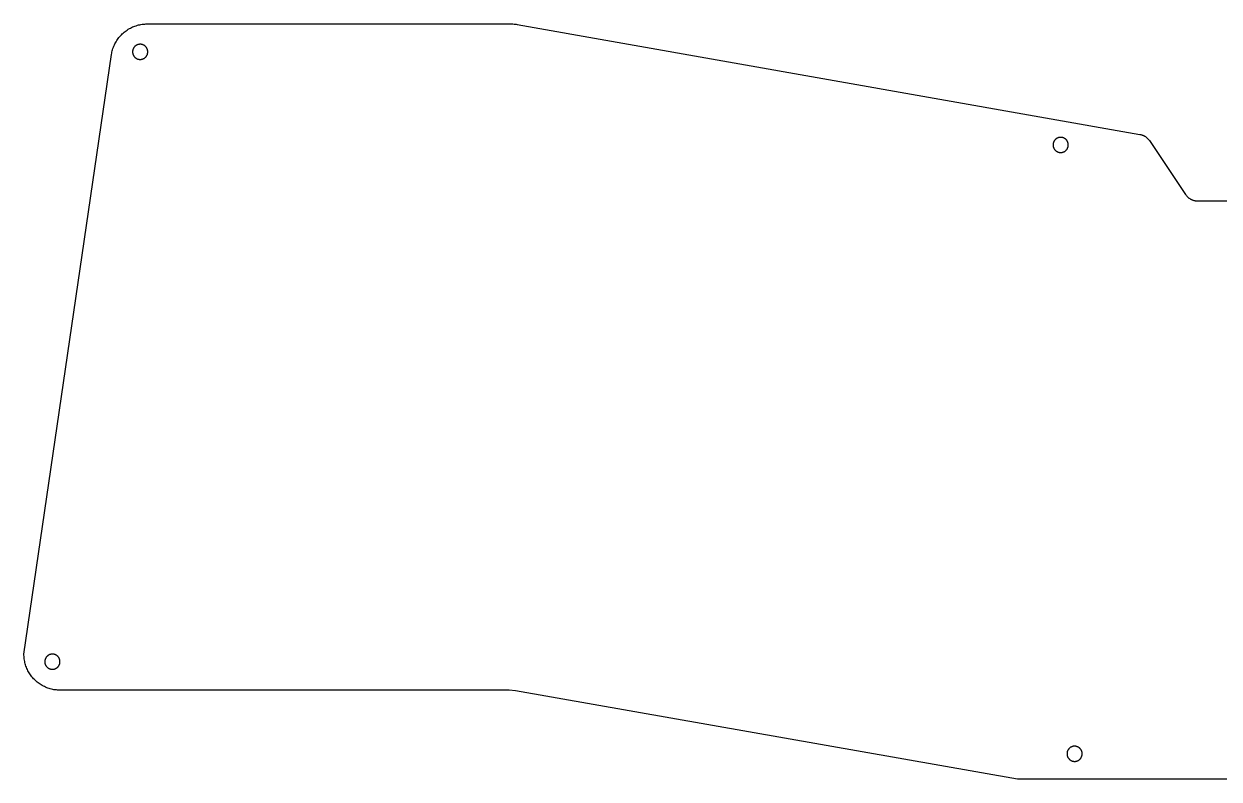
# Model space of a CAD drawing. Header units: millimetres. Extents: x 91 to 420, y -200 to -95.
# Drawn here: x 90.6 to 255.8, y -199.6 to -95.2 of the extents above; entities that cross this region are included whole.
import ezdxf

# ---------------------------------------------------------------- set-up
doc = ezdxf.new("R2010")
doc.units = ezdxf.units.MM
doc.layers.add('outline', color=76, linetype='Continuous', true_color=0x307816)
doc.layers.add('outline$screws$small', color=76, linetype='Continuous', true_color=0x307816)

msp = doc.modelspace()

# ---------------------------------------------------------------- linework, layer by layer
at = {"layer": 'outline'}
for p, q in [((105.14, -95.84), (105.29, -95.76)), ((105.29, -95.76), (105.44, -95.68)), ((105.44, -95.68), (105.6, -95.61)), ((105.6, -95.61), (105.76, -95.54)), ((105.76, -95.54), (105.92, -95.48)), ((105.92, -95.48), (106.08, -95.43)), ((106.08, -95.43), (106.25, -95.38)), ((106.25, -95.38), (106.42, -95.33)), ((106.42, -95.33), (106.58, -95.29)), ((106.58, -95.29), (106.75, -95.26)), ((106.75, -95.26), (106.93, -95.23)), ((106.93, -95.23), (107.1, -95.21)), ((107.1, -95.21), (107.27, -95.2)), ((107.27, -95.2), (107.44, -95.19)), ((107.44, -95.19), (107.61, -95.19)), ((107.61, -95.19), (157.89, -95.18)), ((157.89, -95.18), (158.03, -95.18)), ((158.03, -95.18), (158.18, -95.19)), ((158.18, -95.19), (158.32, -95.2)), ((158.32, -95.2), (158.47, -95.22)), ((158.47, -95.22), (158.61, -95.23)), ((158.61, -95.23), (158.76, -95.26)), ((158.76, -95.26), (244.86, -110.47)), ((103.4, -97.5), (103.5, -97.35)), ((103.5, -97.35), (103.6, -97.21)), ((103.6, -97.21), (103.7, -97.07)), ((103.7, -97.07), (103.81, -96.94)), ((103.81, -96.94), (103.93, -96.81)), ((103.93, -96.81), (104.04, -96.69)), ((104.04, -96.69), (104.17, -96.56)), ((104.17, -96.56), (104.29, -96.45)), ((104.29, -96.45), (104.43, -96.33)), ((104.43, -96.33), (104.56, -96.23)), ((104.56, -96.23), (104.7, -96.12)), ((104.7, -96.12), (104.84, -96.03)), ((104.84, -96.03), (104.99, -95.93)), ((104.99, -95.93), (105.14, -95.84)), ((102.7, -99.25), (102.74, -99.08)), ((102.74, -99.08), (102.78, -98.92)), ((102.78, -98.92), (102.83, -98.75)), ((102.83, -98.75), (102.88, -98.59)), ((102.88, -98.59), (102.94, -98.42)), ((102.94, -98.42), (103, -98.26)), ((103, -98.26), (103.07, -98.1)), ((103.07, -98.1), (103.14, -97.95)), ((103.14, -97.95), (103.22, -97.79)), ((103.22, -97.79), (103.31, -97.64)), ((103.31, -97.64), (103.4, -97.5)), ((90.56, -182.33), (102.67, -99.42)), ((102.67, -99.42), (102.7, -99.25)), ((244.86, -110.47), (244.93, -110.48)), ((244.93, -110.48), (244.99, -110.5)), ((244.99, -110.5), (245.06, -110.51)), ((245.06, -110.51), (245.12, -110.53)), ((245.12, -110.53), (245.18, -110.55)), ((245.18, -110.55), (245.25, -110.58)), ((245.25, -110.58), (245.31, -110.6)), ((245.31, -110.6), (245.37, -110.63)), ((245.37, -110.63), (245.43, -110.66)), ((245.43, -110.66), (245.49, -110.69)), ((245.49, -110.69), (245.55, -110.73)), ((245.55, -110.73), (245.6, -110.76)), ((245.6, -110.76), (245.66, -110.8)), ((245.66, -110.8), (245.71, -110.84)), ((245.71, -110.84), (245.77, -110.88)), ((245.77, -110.88), (245.82, -110.92)), ((245.82, -110.92), (245.87, -110.97)), ((245.87, -110.97), (245.92, -111.02)), ((245.92, -111.02), (245.96, -111.06)), ((245.96, -111.06), (246.01, -111.11)), ((246.01, -111.11), (246.05, -111.16)), ((246.05, -111.16), (246.1, -111.22)), ((246.1, -111.22), (246.14, -111.27)), ((246.14, -111.27), (246.17, -111.33)), ((246.17, -111.33), (251.16, -118.77)), ((251.16, -118.77), (251.2, -118.83)), ((251.2, -118.83), (251.24, -118.88)), ((251.24, -118.88), (251.28, -118.93)), ((251.28, -118.93), (251.33, -118.99)), ((251.33, -118.99), (251.37, -119.04)), ((251.37, -119.04), (251.42, -119.08)), ((251.42, -119.08), (251.47, -119.13)), ((251.47, -119.13), (251.52, -119.18)), ((251.52, -119.18), (251.57, -119.22)), ((251.57, -119.22), (251.63, -119.26)), ((251.63, -119.26), (251.68, -119.3)), ((251.68, -119.3), (251.74, -119.34)), ((251.74, -119.34), (251.79, -119.37)), ((251.79, -119.37), (251.85, -119.41)), ((251.85, -119.41), (251.91, -119.44)), ((251.91, -119.44), (251.97, -119.47)), ((251.97, -119.47), (252.03, -119.5)), ((252.03, -119.5), (252.1, -119.52)), ((252.1, -119.52), (252.16, -119.55)), ((252.16, -119.55), (252.22, -119.57)), ((252.22, -119.57), (252.29, -119.59)), ((252.29, -119.59), (252.36, -119.6)), ((252.36, -119.6), (252.42, -119.62)), ((252.42, -119.62), (252.49, -119.63)), ((252.49, -119.63), (252.55, -119.64)), ((252.55, -119.64), (252.62, -119.65)), ((252.62, -119.65), (252.69, -119.65)), ((252.69, -119.65), (252.76, -119.66)), ((252.76, -119.66), (252.82, -119.66)), ((252.82, -119.66), (258.77, -119.66)), ((90.57, -182.5), (90.56, -182.33)), ((90.58, -182.67), (90.57, -182.5)), ((90.59, -182.84), (90.58, -182.67)), ((90.61, -183.01), (90.59, -182.84)), ((90.64, -183.18), (90.61, -183.01)), ((90.67, -183.34), (90.64, -183.18)), ((90.71, -183.51), (90.67, -183.34)), ((90.75, -183.68), (90.71, -183.51)), ((90.8, -183.84), (90.75, -183.68)), ((90.85, -184), (90.8, -183.84)), ((90.91, -184.16), (90.85, -184)), ((90.98, -184.32), (90.91, -184.16)), ((91.05, -184.47), (90.98, -184.32)), ((91.12, -184.63), (91.05, -184.47)), ((91.2, -184.78), (91.12, -184.63)), ((91.29, -184.93), (91.2, -184.78)), ((91.38, -185.07), (91.29, -184.93)), ((91.48, -185.21), (91.38, -185.07)), ((91.58, -185.35), (91.48, -185.21)), ((91.68, -185.48), (91.58, -185.35)), ((91.79, -185.61), (91.68, -185.48)), ((91.91, -185.74), (91.79, -185.61)), ((92.03, -185.86), (91.91, -185.74)), ((92.15, -185.98), (92.03, -185.86)), ((92.28, -186.1), (92.15, -185.98)), ((92.41, -186.21), (92.28, -186.1)), ((92.54, -186.31), (92.41, -186.21)), ((92.68, -186.41), (92.54, -186.31)), ((92.82, -186.51), (92.68, -186.41)), ((92.97, -186.6), (92.82, -186.51)), ((93.11, -186.69), (92.97, -186.6)), ((93.26, -186.77), (93.11, -186.69)), ((93.42, -186.84), (93.26, -186.77)), ((93.57, -186.91), (93.42, -186.84)), ((93.73, -186.98), (93.57, -186.91)), ((93.89, -187.04), (93.73, -186.98)), ((94.05, -187.09), (93.89, -187.04)), ((94.21, -187.14), (94.05, -187.09)), ((94.38, -187.19), (94.21, -187.14)), ((94.55, -187.22), (94.38, -187.19)), ((94.71, -187.26), (94.55, -187.22)), ((94.88, -187.28), (94.71, -187.26)), ((95.05, -187.3), (94.88, -187.28)), ((95.22, -187.32), (95.05, -187.3)), ((95.39, -187.33), (95.22, -187.32)), ((95.56, -187.33), (95.39, -187.33)), ((157.66, -187.33), (95.56, -187.33)), ((158.52, -187.4), (157.66, -187.33)), ((227.94, -199.62), (158.52, -187.4)), ((282.9, -199.62), (227.94, -199.62))]:
    msp.add_line(p, q, dxfattribs=at)
at = {"layer": 'outline$screws$small'}
for p, q in [((105.6, -98.92), (105.59, -98.96)), ((105.59, -98.96), (105.59, -98.99)), ((105.59, -98.99), (105.59, -99.03)), ((105.59, -99.03), (105.59, -99.07)), ((105.59, -99.07), (105.59, -99.1)), ((105.59, -99.1), (105.59, -99.14)), ((105.59, -99.14), (105.6, -99.17)), ((105.61, -98.85), (105.6, -98.88)), ((105.6, -98.88), (105.6, -98.92)), ((105.62, -98.78), (105.61, -98.81)), ((105.61, -98.81), (105.61, -98.85)), ((105.63, -98.74), (105.62, -98.78)), ((105.64, -98.71), (105.63, -98.74)), ((105.66, -98.67), (105.64, -98.71)), ((105.67, -98.64), (105.66, -98.67)), ((105.69, -98.61), (105.67, -98.64)), ((105.7, -98.57), (105.69, -98.61)), ((105.72, -98.54), (105.7, -98.57)), ((105.74, -98.51), (105.72, -98.54)), ((105.76, -98.48), (105.74, -98.51)), ((105.78, -98.45), (105.76, -98.48)), ((105.8, -98.42), (105.78, -98.45)), ((105.82, -98.39), (105.8, -98.42)), ((105.84, -98.36), (105.82, -98.39)), ((105.87, -98.33), (105.84, -98.36)), ((105.89, -98.31), (105.87, -98.33)), ((105.92, -98.28), (105.89, -98.31)), ((105.95, -98.26), (105.92, -98.28)), ((105.97, -98.23), (105.95, -98.26)), ((106, -98.21), (105.97, -98.23)), ((106.03, -98.19), (106, -98.21)), ((106.06, -98.17), (106.03, -98.19)), ((106.09, -98.15), (106.06, -98.17)), ((106.12, -98.13), (106.09, -98.15)), ((106.16, -98.11), (106.12, -98.13)), ((106.19, -98.1), (106.16, -98.11)), ((106.22, -98.08), (106.19, -98.1)), ((106.26, -98.07), (106.22, -98.08)), ((106.29, -98.06), (106.26, -98.07)), ((106.32, -98.04), (106.29, -98.06)), ((106.36, -98.03), (106.32, -98.04)), ((106.39, -98.03), (106.36, -98.03)), ((106.43, -98.02), (106.39, -98.03)), ((106.47, -98.01), (106.43, -98.02)), ((106.5, -98.01), (106.47, -98.01)), ((106.54, -98), (106.5, -98.01)), ((106.57, -98), (106.54, -98)), ((106.61, -98), (106.57, -98)), ((106.65, -98), (106.61, -98)), ((106.68, -98), (106.65, -98)), ((106.72, -98), (106.68, -98)), ((106.76, -98), (106.72, -98)), ((106.79, -98.01), (106.76, -98)), ((106.83, -98.01), (106.79, -98.01)), ((106.86, -98.02), (106.83, -98.01)), ((106.9, -98.03), (106.86, -98.02)), ((106.93, -98.04), (106.9, -98.03)), ((106.97, -98.05), (106.93, -98.04)), ((107, -98.06), (106.97, -98.05)), ((107.04, -98.08), (107, -98.06)), ((107.07, -98.09), (107.04, -98.08)), ((107.1, -98.11), (107.07, -98.09)), ((107.14, -98.12), (107.1, -98.11)), ((107.17, -98.14), (107.14, -98.12)), ((107.2, -98.16), (107.17, -98.14)), ((107.23, -98.18), (107.2, -98.16)), ((107.26, -98.2), (107.23, -98.18)), ((107.29, -98.22), (107.26, -98.2)), ((107.32, -98.25), (107.29, -98.22)), ((107.34, -98.27), (107.32, -98.25)), ((107.37, -98.29), (107.34, -98.27)), ((107.4, -98.32), (107.37, -98.29)), ((107.42, -98.35), (107.4, -98.32)), ((107.45, -98.38), (107.42, -98.35)), ((107.47, -98.4), (107.45, -98.38)), ((107.49, -98.43), (107.47, -98.4)), ((107.51, -98.46), (107.49, -98.43)), ((107.53, -98.49), (107.51, -98.46)), ((107.55, -98.52), (107.53, -98.49)), ((107.57, -98.56), (107.55, -98.52)), ((107.58, -98.59), (107.57, -98.56)), ((107.6, -98.62), (107.58, -98.59)), ((107.61, -98.66), (107.6, -98.62)), ((107.63, -98.69), (107.61, -98.66)), ((107.64, -98.72), (107.63, -98.69)), ((107.65, -98.76), (107.64, -98.72)), ((107.66, -98.79), (107.65, -98.76)), ((107.67, -98.83), (107.66, -98.79)), ((107.67, -98.87), (107.67, -98.83)), ((107.68, -98.9), (107.67, -98.87)), ((107.68, -98.94), (107.68, -98.9)), ((107.69, -98.97), (107.68, -98.94)), ((107.68, -99.16), (107.69, -99.12)), ((107.69, -99.01), (107.69, -98.97)), ((107.69, -99.05), (107.69, -99.01)), ((107.69, -99.08), (107.69, -99.05)), ((107.69, -99.12), (107.69, -99.08)), ((105.6, -99.17), (105.6, -99.21)), ((105.6, -99.21), (105.61, -99.25)), ((105.61, -99.25), (105.61, -99.28)), ((105.61, -99.28), (105.62, -99.32)), ((105.62, -99.32), (105.63, -99.35)), ((105.63, -99.35), (105.64, -99.39)), ((105.64, -99.39), (105.66, -99.42)), ((105.66, -99.42), (105.67, -99.46)), ((105.67, -99.46), (105.69, -99.49)), ((105.69, -99.49), (105.7, -99.52)), ((105.7, -99.52), (105.72, -99.55)), ((105.72, -99.55), (105.74, -99.59)), ((105.74, -99.59), (105.76, -99.62)), ((105.76, -99.62), (105.78, -99.65)), ((105.78, -99.65), (105.8, -99.68)), ((105.8, -99.68), (105.82, -99.7)), ((105.82, -99.7), (105.84, -99.73)), ((105.84, -99.73), (105.87, -99.76)), ((105.87, -99.76), (105.89, -99.79)), ((105.89, -99.79), (105.92, -99.81)), ((105.92, -99.81), (105.95, -99.84)), ((105.95, -99.84), (105.97, -99.86)), ((105.97, -99.86), (106, -99.88)), ((106, -99.88), (106.03, -99.9)), ((106.03, -99.9), (106.06, -99.92)), ((106.06, -99.92), (106.09, -99.94)), ((106.09, -99.94), (106.12, -99.96)), ((106.12, -99.96), (106.16, -99.98)), ((106.16, -99.98), (106.19, -100)), ((106.19, -100), (106.22, -100.01)), ((106.22, -100.01), (106.26, -100.02)), ((106.26, -100.02), (106.29, -100.04)), ((106.29, -100.04), (106.32, -100.05)), ((106.32, -100.05), (106.36, -100.06)), ((106.36, -100.06), (106.39, -100.07)), ((106.39, -100.07), (106.43, -100.08)), ((106.43, -100.08), (106.47, -100.08)), ((106.47, -100.08), (106.5, -100.09)), ((106.5, -100.09), (106.54, -100.09)), ((106.54, -100.09), (106.57, -100.09)), ((106.57, -100.09), (106.61, -100.1)), ((106.61, -100.1), (106.65, -100.1)), ((106.65, -100.1), (106.68, -100.1)), ((106.68, -100.1), (106.72, -100.09)), ((106.72, -100.09), (106.76, -100.09)), ((106.76, -100.09), (106.79, -100.09)), ((106.79, -100.09), (106.83, -100.08)), ((106.83, -100.08), (106.86, -100.07)), ((106.86, -100.07), (106.9, -100.06)), ((106.9, -100.06), (106.93, -100.05)), ((106.93, -100.05), (106.97, -100.04)), ((106.97, -100.04), (107, -100.03)), ((107, -100.03), (107.04, -100.02)), ((107.04, -100.02), (107.07, -100)), ((107.07, -100), (107.1, -99.99)), ((107.1, -99.99), (107.14, -99.97)), ((107.14, -99.97), (107.17, -99.95)), ((107.17, -99.95), (107.2, -99.93)), ((107.2, -99.93), (107.23, -99.91)), ((107.23, -99.91), (107.26, -99.89)), ((107.26, -99.89), (107.29, -99.87)), ((107.29, -99.87), (107.32, -99.85)), ((107.32, -99.85), (107.34, -99.82)), ((107.34, -99.82), (107.37, -99.8)), ((107.37, -99.8), (107.4, -99.77)), ((107.4, -99.77), (107.42, -99.75)), ((107.42, -99.75), (107.45, -99.72)), ((107.45, -99.72), (107.47, -99.69)), ((107.47, -99.69), (107.49, -99.66)), ((107.49, -99.66), (107.51, -99.63)), ((107.51, -99.63), (107.53, -99.6)), ((107.53, -99.6), (107.55, -99.57)), ((107.55, -99.57), (107.57, -99.54)), ((107.57, -99.54), (107.58, -99.5)), ((107.58, -99.5), (107.6, -99.47)), ((107.6, -99.47), (107.61, -99.44)), ((107.61, -99.44), (107.63, -99.4)), ((107.63, -99.4), (107.64, -99.37)), ((107.64, -99.37), (107.65, -99.33)), ((107.65, -99.33), (107.66, -99.3)), ((107.66, -99.3), (107.67, -99.26)), ((107.67, -99.23), (107.68, -99.19)), ((107.67, -99.26), (107.67, -99.23)), ((107.68, -99.19), (107.68, -99.16)), ((232.85, -111.83), (232.84, -111.86)), ((232.84, -111.86), (232.84, -111.9)), ((232.84, -111.9), (232.84, -111.94)), ((232.84, -111.94), (232.84, -111.97)), ((232.84, -111.97), (232.85, -112.01)), ((232.86, -111.76), (232.85, -111.79)), ((232.85, -111.79), (232.85, -111.83)), ((232.85, -112.01), (232.85, -112.05)), ((232.85, -112.05), (232.86, -112.08)), ((232.87, -111.68), (232.86, -111.72)), ((232.86, -111.72), (232.86, -111.76)), ((232.86, -112.08), (232.86, -112.12)), ((232.86, -112.12), (232.87, -112.15)), ((232.88, -111.65), (232.87, -111.68)), ((232.87, -112.15), (232.88, -112.19)), ((232.89, -111.61), (232.88, -111.65)), ((232.88, -112.19), (232.89, -112.22)), ((232.9, -111.58), (232.89, -111.61)), ((232.89, -112.22), (232.9, -112.26)), ((232.91, -111.54), (232.9, -111.58)), ((232.9, -112.26), (232.91, -112.29)), ((232.93, -111.51), (232.91, -111.54)), ((232.91, -112.29), (232.93, -112.33)), ((232.94, -111.48), (232.93, -111.51)), ((232.93, -112.33), (232.94, -112.36)), ((232.96, -111.44), (232.94, -111.48)), ((232.97, -111.41), (232.96, -111.44)), ((232.99, -111.38), (232.97, -111.41)), ((233.01, -111.35), (232.99, -111.38)), ((233.03, -111.32), (233.01, -111.35)), ((233.05, -111.29), (233.03, -111.32)), ((233.07, -111.26), (233.05, -111.29)), ((233.1, -111.23), (233.07, -111.26)), ((233.12, -111.21), (233.1, -111.23)), ((233.15, -111.18), (233.12, -111.21)), ((233.17, -111.15), (233.15, -111.18)), ((233.2, -111.13), (233.17, -111.15)), ((233.23, -111.11), (233.2, -111.13)), ((233.26, -111.08), (233.23, -111.11)), ((233.29, -111.06), (233.26, -111.08)), ((233.32, -111.04), (233.29, -111.06)), ((233.35, -111.02), (233.32, -111.04)), ((233.38, -111), (233.35, -111.02)), ((233.41, -110.99), (233.38, -111)), ((233.44, -110.97), (233.41, -110.99)), ((233.48, -110.96), (233.44, -110.97)), ((233.51, -110.94), (233.48, -110.96)), ((233.54, -110.93), (233.51, -110.94)), ((233.58, -110.92), (233.54, -110.93)), ((233.61, -110.91), (233.58, -110.92)), ((233.65, -110.9), (233.61, -110.91)), ((233.68, -110.89), (233.65, -110.9)), ((233.72, -110.88), (233.68, -110.89)), ((233.76, -110.88), (233.72, -110.88)), ((233.79, -110.87), (233.76, -110.88)), ((233.83, -110.87), (233.79, -110.87)), ((233.87, -110.87), (233.83, -110.87)), ((233.9, -110.87), (233.87, -110.87)), ((233.94, -110.87), (233.9, -110.87)), ((233.97, -110.87), (233.94, -110.87)), ((234.01, -110.88), (233.97, -110.87)), ((234.05, -110.88), (234.01, -110.88)), ((234.08, -110.89), (234.05, -110.88)), ((234.12, -110.89), (234.08, -110.89)), ((234.15, -110.9), (234.12, -110.89)), ((234.19, -110.91), (234.15, -110.9)), ((234.22, -110.92), (234.19, -110.91)), ((234.26, -110.93), (234.22, -110.92)), ((234.29, -110.95), (234.26, -110.93)), ((234.33, -110.96), (234.29, -110.95)), ((234.36, -110.98), (234.33, -110.96)), ((234.39, -110.99), (234.36, -110.98)), ((234.42, -111.01), (234.39, -110.99)), ((234.45, -111.03), (234.42, -111.01)), ((234.48, -111.05), (234.45, -111.03)), ((234.51, -111.07), (234.48, -111.05)), ((234.54, -111.09), (234.51, -111.07)), ((234.57, -111.12), (234.54, -111.09)), ((234.6, -111.14), (234.57, -111.12)), ((234.63, -111.17), (234.6, -111.14)), ((234.65, -111.19), (234.63, -111.17)), ((234.68, -111.22), (234.65, -111.19)), ((234.7, -111.25), (234.68, -111.22)), ((234.72, -111.28), (234.7, -111.25)), ((234.74, -111.3), (234.72, -111.28)), ((234.77, -111.33), (234.74, -111.3)), ((234.79, -111.37), (234.77, -111.33)), ((234.8, -111.4), (234.79, -111.37)), ((234.82, -111.43), (234.8, -111.4)), ((234.84, -111.46), (234.82, -111.43)), ((234.85, -111.49), (234.84, -111.46)), ((234.84, -112.38), (234.85, -112.34)), ((234.87, -111.53), (234.85, -111.49)), ((234.85, -112.34), (234.87, -112.31)), ((234.88, -111.56), (234.87, -111.53)), ((234.87, -112.31), (234.88, -112.28)), ((234.89, -111.6), (234.88, -111.56)), ((234.88, -112.28), (234.89, -112.24)), ((234.9, -111.63), (234.89, -111.6)), ((234.89, -112.24), (234.9, -112.21)), ((234.91, -111.67), (234.9, -111.63)), ((234.9, -112.21), (234.91, -112.17)), ((234.92, -111.7), (234.91, -111.67)), ((234.91, -112.17), (234.92, -112.14)), ((234.93, -111.74), (234.92, -111.7)), ((234.92, -112.14), (234.93, -112.1)), ((234.93, -111.77), (234.93, -111.74)), ((234.94, -111.81), (234.93, -111.77)), ((234.93, -112.06), (234.94, -112.03)), ((234.93, -112.1), (234.93, -112.06)), ((234.94, -111.85), (234.94, -111.81)), ((234.94, -111.88), (234.94, -111.85)), ((234.94, -111.92), (234.94, -111.88)), ((234.94, -111.96), (234.94, -111.92)), ((234.94, -111.99), (234.94, -111.96)), ((234.94, -112.03), (234.94, -111.99)), ((232.94, -112.36), (232.96, -112.39)), ((232.96, -112.39), (232.97, -112.43)), ((232.97, -112.43), (232.99, -112.46)), ((232.99, -112.46), (233.01, -112.49)), ((233.01, -112.49), (233.03, -112.52)), ((233.03, -112.52), (233.05, -112.55)), ((233.05, -112.55), (233.07, -112.58)), ((233.07, -112.58), (233.1, -112.6)), ((233.1, -112.6), (233.12, -112.63)), ((233.12, -112.63), (233.15, -112.66)), ((233.15, -112.66), (233.17, -112.68)), ((233.17, -112.68), (233.2, -112.71)), ((233.2, -112.71), (233.23, -112.73)), ((233.23, -112.73), (233.26, -112.75)), ((233.26, -112.75), (233.29, -112.78)), ((233.29, -112.78), (233.32, -112.8)), ((233.32, -112.8), (233.35, -112.82)), ((233.35, -112.82), (233.38, -112.83)), ((233.38, -112.83), (233.41, -112.85)), ((233.41, -112.85), (233.44, -112.87)), ((233.44, -112.87), (233.48, -112.88)), ((233.48, -112.88), (233.51, -112.9)), ((233.51, -112.9), (233.54, -112.91)), ((233.54, -112.91), (233.58, -112.92)), ((233.58, -112.92), (233.61, -112.93)), ((233.61, -112.93), (233.65, -112.94)), ((233.65, -112.94), (233.68, -112.95)), ((233.68, -112.95), (233.72, -112.95)), ((233.72, -112.95), (233.76, -112.96)), ((233.76, -112.96), (233.79, -112.96)), ((233.79, -112.96), (233.83, -112.97)), ((233.83, -112.97), (233.87, -112.97)), ((233.87, -112.97), (233.9, -112.97)), ((233.9, -112.97), (233.94, -112.97)), ((233.94, -112.97), (233.97, -112.97)), ((233.97, -112.97), (234.01, -112.96)), ((234.01, -112.96), (234.05, -112.96)), ((234.05, -112.96), (234.08, -112.95)), ((234.08, -112.95), (234.12, -112.94)), ((234.12, -112.94), (234.15, -112.94)), ((234.15, -112.94), (234.19, -112.93)), ((234.19, -112.93), (234.22, -112.92)), ((234.22, -112.92), (234.26, -112.9)), ((234.26, -112.9), (234.29, -112.89)), ((234.29, -112.89), (234.33, -112.88)), ((234.33, -112.88), (234.36, -112.86)), ((234.36, -112.86), (234.39, -112.84)), ((234.39, -112.84), (234.42, -112.83)), ((234.42, -112.83), (234.45, -112.81)), ((234.45, -112.81), (234.48, -112.79)), ((234.48, -112.79), (234.51, -112.77)), ((234.51, -112.77), (234.54, -112.74)), ((234.54, -112.74), (234.57, -112.72)), ((234.57, -112.72), (234.6, -112.7)), ((234.6, -112.7), (234.63, -112.67)), ((234.63, -112.67), (234.65, -112.65)), ((234.65, -112.65), (234.68, -112.62)), ((234.68, -112.62), (234.7, -112.59)), ((234.7, -112.59), (234.72, -112.56)), ((234.72, -112.56), (234.74, -112.53)), ((234.74, -112.53), (234.77, -112.5)), ((234.77, -112.5), (234.79, -112.47)), ((234.79, -112.47), (234.8, -112.44)), ((234.8, -112.44), (234.82, -112.41)), ((234.82, -112.41), (234.84, -112.38)), ((93.46, -183.3), (93.45, -183.33)), ((93.45, -183.33), (93.45, -183.37)), ((93.45, -183.37), (93.45, -183.41)), ((93.45, -183.41), (93.45, -183.44)), ((93.47, -183.23), (93.46, -183.26)), ((93.46, -183.26), (93.46, -183.3)), ((93.48, -183.15), (93.47, -183.19)), ((93.47, -183.19), (93.47, -183.23)), ((93.49, -183.12), (93.48, -183.15)), ((93.5, -183.08), (93.49, -183.12)), ((93.51, -183.05), (93.5, -183.08)), ((93.52, -183.01), (93.51, -183.05)), ((93.54, -182.98), (93.52, -183.01)), ((93.55, -182.95), (93.54, -182.98)), ((93.57, -182.91), (93.55, -182.95)), ((93.58, -182.88), (93.57, -182.91)), ((93.6, -182.85), (93.58, -182.88)), ((93.62, -182.82), (93.6, -182.85)), ((93.64, -182.79), (93.62, -182.82)), ((93.66, -182.76), (93.64, -182.79)), ((93.68, -182.73), (93.66, -182.76)), ((93.71, -182.7), (93.68, -182.73)), ((93.73, -182.68), (93.71, -182.7)), ((93.76, -182.65), (93.73, -182.68)), ((93.78, -182.62), (93.76, -182.65)), ((93.81, -182.6), (93.78, -182.62)), ((93.84, -182.58), (93.81, -182.6)), ((93.87, -182.55), (93.84, -182.58)), ((93.9, -182.53), (93.87, -182.55)), ((93.93, -182.51), (93.9, -182.53)), ((93.96, -182.49), (93.93, -182.51)), ((93.99, -182.47), (93.96, -182.49)), ((94.02, -182.46), (93.99, -182.47)), ((94.05, -182.44), (94.02, -182.46)), ((94.09, -182.42), (94.05, -182.44)), ((94.12, -182.41), (94.09, -182.42)), ((94.15, -182.4), (94.12, -182.41)), ((94.19, -182.39), (94.15, -182.4)), ((94.22, -182.38), (94.19, -182.39)), ((94.26, -182.37), (94.22, -182.38)), ((94.29, -182.36), (94.26, -182.37)), ((94.33, -182.35), (94.29, -182.36)), ((94.37, -182.35), (94.33, -182.35)), ((94.4, -182.34), (94.37, -182.35)), ((94.44, -182.34), (94.4, -182.34)), ((94.48, -182.34), (94.44, -182.34)), ((94.51, -182.34), (94.48, -182.34)), ((94.55, -182.34), (94.51, -182.34)), ((94.58, -182.34), (94.55, -182.34)), ((94.62, -182.35), (94.58, -182.34)), ((94.66, -182.35), (94.62, -182.35)), ((94.69, -182.36), (94.66, -182.35)), ((94.73, -182.36), (94.69, -182.36)), ((94.76, -182.37), (94.73, -182.36)), ((94.8, -182.38), (94.76, -182.37)), ((94.83, -182.39), (94.8, -182.38)), ((94.87, -182.4), (94.83, -182.39)), ((94.9, -182.42), (94.87, -182.4)), ((94.94, -182.43), (94.9, -182.42)), ((94.97, -182.45), (94.94, -182.43)), ((95, -182.46), (94.97, -182.45)), ((95.03, -182.48), (95, -182.46)), ((95.06, -182.5), (95.03, -182.48)), ((95.09, -182.52), (95.06, -182.5)), ((95.12, -182.54), (95.09, -182.52)), ((95.15, -182.56), (95.12, -182.54)), ((95.18, -182.59), (95.15, -182.56)), ((95.21, -182.61), (95.18, -182.59)), ((95.24, -182.64), (95.21, -182.61)), ((95.26, -182.66), (95.24, -182.64)), ((95.29, -182.69), (95.26, -182.66)), ((95.31, -182.72), (95.29, -182.69)), ((95.33, -182.75), (95.31, -182.72)), ((95.35, -182.77), (95.33, -182.75)), ((95.37, -182.8), (95.35, -182.77)), ((95.39, -182.84), (95.37, -182.8)), ((95.41, -182.87), (95.39, -182.84)), ((95.43, -182.9), (95.41, -182.87)), ((95.45, -182.93), (95.43, -182.9)), ((95.46, -182.96), (95.45, -182.93)), ((95.48, -183), (95.46, -182.96)), ((95.49, -183.03), (95.48, -183)), ((95.5, -183.07), (95.49, -183.03)), ((95.51, -183.1), (95.5, -183.07)), ((95.52, -183.14), (95.51, -183.1)), ((95.53, -183.17), (95.52, -183.14)), ((95.54, -183.21), (95.53, -183.17)), ((95.54, -183.24), (95.54, -183.21)), ((95.55, -183.28), (95.54, -183.24)), ((95.55, -183.32), (95.55, -183.28)), ((95.55, -183.35), (95.55, -183.32)), ((95.55, -183.39), (95.55, -183.35)), ((95.55, -183.43), (95.55, -183.39)), ((93.45, -183.44), (93.46, -183.48)), ((93.46, -183.48), (93.46, -183.52)), ((93.46, -183.52), (93.47, -183.55)), ((93.47, -183.55), (93.47, -183.59)), ((93.47, -183.59), (93.48, -183.62)), ((93.48, -183.62), (93.49, -183.66)), ((93.49, -183.66), (93.5, -183.69)), ((93.5, -183.69), (93.51, -183.73)), ((93.51, -183.73), (93.52, -183.76)), ((93.52, -183.76), (93.54, -183.8)), ((93.54, -183.8), (93.55, -183.83)), ((93.55, -183.83), (93.57, -183.86)), ((93.57, -183.86), (93.58, -183.9)), ((93.58, -183.9), (93.6, -183.93)), ((93.6, -183.93), (93.62, -183.96)), ((93.62, -183.96), (93.64, -183.99)), ((93.64, -183.99), (93.66, -184.02)), ((93.66, -184.02), (93.68, -184.05)), ((93.68, -184.05), (93.71, -184.07)), ((93.71, -184.07), (93.73, -184.1)), ((93.73, -184.1), (93.76, -184.13)), ((93.76, -184.13), (93.78, -184.15)), ((93.78, -184.15), (93.81, -184.18)), ((93.81, -184.18), (93.84, -184.2)), ((93.84, -184.2), (93.87, -184.22)), ((93.87, -184.22), (93.9, -184.25)), ((93.9, -184.25), (93.93, -184.27)), ((93.93, -184.27), (93.96, -184.29)), ((93.96, -184.29), (93.99, -184.3)), ((93.99, -184.3), (94.02, -184.32)), ((94.02, -184.32), (94.05, -184.34)), ((94.05, -184.34), (94.09, -184.35)), ((94.09, -184.35), (94.12, -184.37)), ((94.12, -184.37), (94.15, -184.38)), ((94.15, -184.38), (94.19, -184.39)), ((94.19, -184.39), (94.22, -184.4)), ((94.22, -184.4), (94.26, -184.41)), ((94.26, -184.41), (94.29, -184.42)), ((94.29, -184.42), (94.33, -184.42)), ((94.33, -184.42), (94.37, -184.43)), ((94.37, -184.43), (94.4, -184.43)), ((94.4, -184.43), (94.44, -184.44)), ((94.44, -184.44), (94.48, -184.44)), ((94.48, -184.44), (94.51, -184.44)), ((94.51, -184.44), (94.55, -184.44)), ((94.55, -184.44), (94.58, -184.44)), ((94.58, -184.44), (94.62, -184.43)), ((94.62, -184.43), (94.66, -184.43)), ((94.66, -184.43), (94.69, -184.42)), ((94.69, -184.42), (94.73, -184.41)), ((94.73, -184.41), (94.76, -184.41)), ((94.76, -184.41), (94.8, -184.4)), ((94.8, -184.4), (94.83, -184.39)), ((94.83, -184.39), (94.87, -184.37)), ((94.87, -184.37), (94.9, -184.36)), ((94.9, -184.36), (94.94, -184.35)), ((94.94, -184.35), (94.97, -184.33)), ((94.97, -184.33), (95, -184.31)), ((95, -184.31), (95.03, -184.29)), ((95.03, -184.29), (95.06, -184.28)), ((95.06, -184.28), (95.09, -184.26)), ((95.09, -184.26), (95.12, -184.23)), ((95.12, -184.23), (95.15, -184.21)), ((95.15, -184.21), (95.18, -184.19)), ((95.18, -184.19), (95.21, -184.17)), ((95.21, -184.17), (95.24, -184.14)), ((95.24, -184.14), (95.26, -184.11)), ((95.26, -184.11), (95.29, -184.09)), ((95.29, -184.09), (95.31, -184.06)), ((95.31, -184.06), (95.33, -184.03)), ((95.33, -184.03), (95.35, -184)), ((95.35, -184), (95.37, -183.97)), ((95.37, -183.97), (95.39, -183.94)), ((95.39, -183.94), (95.41, -183.91)), ((95.41, -183.91), (95.43, -183.88)), ((95.43, -183.88), (95.45, -183.85)), ((95.45, -183.85), (95.46, -183.81)), ((95.46, -183.81), (95.48, -183.78)), ((95.48, -183.78), (95.49, -183.75)), ((95.49, -183.75), (95.5, -183.71)), ((95.5, -183.71), (95.51, -183.68)), ((95.51, -183.68), (95.52, -183.64)), ((95.52, -183.64), (95.53, -183.61)), ((95.53, -183.61), (95.54, -183.57)), ((95.54, -183.53), (95.55, -183.5)), ((95.54, -183.57), (95.54, -183.53)), ((95.55, -183.46), (95.55, -183.43)), ((95.55, -183.5), (95.55, -183.46)), ((234.78, -196), (234.77, -196.03)), ((234.77, -196.03), (234.77, -196.07)), ((234.77, -196.07), (234.77, -196.11)), ((234.77, -196.11), (234.77, -196.14)), ((234.77, -196.14), (234.77, -196.18)), ((234.77, -196.18), (234.77, -196.21)), ((234.77, -196.21), (234.78, -196.25)), ((234.79, -195.92), (234.78, -195.96)), ((234.78, -195.96), (234.78, -196)), ((234.78, -196.25), (234.78, -196.29)), ((234.78, -196.29), (234.79, -196.32)), ((234.8, -195.89), (234.79, -195.92)), ((234.79, -196.32), (234.8, -196.36)), ((234.81, -195.82), (234.8, -195.85)), ((234.8, -195.85), (234.8, -195.89)), ((234.8, -196.36), (234.8, -196.39)), ((234.8, -196.39), (234.81, -196.43)), ((234.83, -195.78), (234.81, -195.82)), ((234.81, -196.43), (234.83, -196.46)), ((234.84, -195.75), (234.83, -195.78)), ((234.83, -196.46), (234.84, -196.5)), ((234.85, -195.72), (234.84, -195.75)), ((234.84, -196.5), (234.85, -196.53)), ((234.87, -195.68), (234.85, -195.72)), ((234.85, -196.53), (234.87, -196.57)), ((234.88, -195.65), (234.87, -195.68)), ((234.87, -196.57), (234.88, -196.6)), ((234.9, -195.62), (234.88, -195.65)), ((234.88, -196.6), (234.9, -196.63)), ((234.92, -195.59), (234.9, -195.62)), ((234.94, -195.55), (234.92, -195.59)), ((234.96, -195.52), (234.94, -195.55)), ((234.98, -195.49), (234.96, -195.52)), ((235, -195.47), (234.98, -195.49)), ((235.02, -195.44), (235, -195.47)), ((235.05, -195.41), (235.02, -195.44)), ((235.07, -195.38), (235.05, -195.41)), ((235.1, -195.36), (235.07, -195.38)), ((235.13, -195.33), (235.1, -195.36)), ((235.15, -195.31), (235.13, -195.33)), ((235.18, -195.29), (235.15, -195.31)), ((235.21, -195.27), (235.18, -195.29)), ((235.24, -195.25), (235.21, -195.27)), ((235.27, -195.23), (235.24, -195.25)), ((235.3, -195.21), (235.27, -195.23)), ((235.34, -195.19), (235.3, -195.21)), ((235.37, -195.18), (235.34, -195.19)), ((235.4, -195.16), (235.37, -195.18)), ((235.44, -195.15), (235.4, -195.16)), ((235.47, -195.13), (235.44, -195.15)), ((235.5, -195.12), (235.47, -195.13)), ((235.54, -195.11), (235.5, -195.12)), ((235.58, -195.1), (235.54, -195.11)), ((235.61, -195.09), (235.58, -195.1)), ((235.65, -195.09), (235.61, -195.09)), ((235.68, -195.08), (235.65, -195.09)), ((235.72, -195.08), (235.68, -195.08)), ((235.76, -195.08), (235.72, -195.08)), ((235.79, -195.07), (235.76, -195.08)), ((235.83, -195.07), (235.79, -195.07)), ((235.86, -195.07), (235.83, -195.07)), ((235.9, -195.08), (235.86, -195.07)), ((235.94, -195.08), (235.9, -195.08)), ((235.97, -195.09), (235.94, -195.08)), ((236.01, -195.09), (235.97, -195.09)), ((236.05, -195.1), (236.01, -195.09)), ((236.08, -195.11), (236.05, -195.1)), ((236.12, -195.12), (236.08, -195.11)), ((236.15, -195.13), (236.12, -195.12)), ((236.18, -195.14), (236.15, -195.13)), ((236.22, -195.15), (236.18, -195.14)), ((236.25, -195.17), (236.22, -195.15)), ((236.29, -195.18), (236.25, -195.17)), ((236.32, -195.2), (236.29, -195.18)), ((236.35, -195.22), (236.32, -195.2)), ((236.38, -195.24), (236.35, -195.22)), ((236.41, -195.26), (236.38, -195.24)), ((236.44, -195.28), (236.41, -195.26)), ((236.47, -195.3), (236.44, -195.28)), ((236.5, -195.32), (236.47, -195.3)), ((236.53, -195.35), (236.5, -195.32)), ((236.55, -195.37), (236.53, -195.35)), ((236.58, -195.4), (236.55, -195.37)), ((236.6, -195.42), (236.58, -195.4)), ((236.63, -195.45), (236.6, -195.42)), ((236.65, -195.48), (236.63, -195.45)), ((236.67, -195.51), (236.65, -195.48)), ((236.69, -195.54), (236.67, -195.51)), ((236.71, -195.57), (236.69, -195.54)), ((236.73, -195.6), (236.71, -195.57)), ((236.75, -195.63), (236.73, -195.6)), ((236.73, -196.65), (236.75, -196.61)), ((236.76, -195.67), (236.75, -195.63)), ((236.75, -196.61), (236.76, -196.58)), ((236.78, -195.7), (236.76, -195.67)), ((236.76, -196.58), (236.78, -196.55)), ((236.79, -195.73), (236.78, -195.7)), ((236.78, -196.55), (236.79, -196.52)), ((236.81, -195.77), (236.79, -195.73)), ((236.79, -196.52), (236.81, -196.48)), ((236.82, -195.8), (236.81, -195.77)), ((236.81, -196.48), (236.82, -196.45)), ((236.83, -195.84), (236.82, -195.8)), ((236.82, -196.45), (236.83, -196.41)), ((236.84, -195.87), (236.83, -195.84)), ((236.83, -196.41), (236.84, -196.38)), ((236.85, -195.91), (236.84, -195.87)), ((236.84, -196.38), (236.85, -196.34)), ((236.85, -195.94), (236.85, -195.91)), ((236.86, -195.98), (236.85, -195.94)), ((236.85, -196.31), (236.86, -196.27)), ((236.85, -196.34), (236.85, -196.31)), ((236.86, -196.01), (236.86, -195.98)), ((236.87, -196.05), (236.86, -196.01)), ((236.86, -196.23), (236.87, -196.2)), ((236.86, -196.27), (236.86, -196.23)), ((236.87, -196.09), (236.87, -196.05)), ((236.87, -196.12), (236.87, -196.09)), ((236.87, -196.16), (236.87, -196.12)), ((236.87, -196.2), (236.87, -196.16)), ((234.9, -196.63), (234.92, -196.66)), ((234.92, -196.66), (234.94, -196.69)), ((234.94, -196.69), (234.96, -196.72)), ((234.96, -196.72), (234.98, -196.75)), ((234.98, -196.75), (235, -196.78)), ((235, -196.78), (235.02, -196.81)), ((235.02, -196.81), (235.05, -196.84)), ((235.05, -196.84), (235.07, -196.86)), ((235.07, -196.86), (235.1, -196.89)), ((235.1, -196.89), (235.13, -196.91)), ((235.13, -196.91), (235.15, -196.94)), ((235.15, -196.94), (235.18, -196.96)), ((235.18, -196.96), (235.21, -196.98)), ((235.21, -196.98), (235.24, -197)), ((235.24, -197), (235.27, -197.02)), ((235.27, -197.02), (235.3, -197.04)), ((235.3, -197.04), (235.34, -197.06)), ((235.34, -197.06), (235.37, -197.07)), ((235.37, -197.07), (235.4, -197.09)), ((235.4, -197.09), (235.44, -197.1)), ((235.44, -197.1), (235.47, -197.11)), ((235.47, -197.11), (235.5, -197.13)), ((235.5, -197.13), (235.54, -197.14)), ((235.54, -197.14), (235.58, -197.15)), ((235.58, -197.15), (235.61, -197.15)), ((235.61, -197.15), (235.65, -197.16)), ((235.65, -197.16), (235.68, -197.16)), ((235.68, -197.16), (235.72, -197.17)), ((235.72, -197.17), (235.76, -197.17)), ((235.76, -197.17), (235.79, -197.17)), ((235.79, -197.17), (235.83, -197.17)), ((235.83, -197.17), (235.86, -197.17)), ((235.86, -197.17), (235.9, -197.17)), ((235.9, -197.17), (235.94, -197.17)), ((235.94, -197.17), (235.97, -197.16)), ((235.97, -197.16), (236.01, -197.16)), ((236.01, -197.16), (236.05, -197.15)), ((236.05, -197.15), (236.08, -197.14)), ((236.08, -197.14), (236.12, -197.13)), ((236.12, -197.13), (236.15, -197.12)), ((236.15, -197.12), (236.18, -197.11)), ((236.18, -197.11), (236.22, -197.09)), ((236.22, -197.09), (236.25, -197.08)), ((236.25, -197.08), (236.29, -197.06)), ((236.29, -197.06), (236.32, -197.05)), ((236.32, -197.05), (236.35, -197.03)), ((236.35, -197.03), (236.38, -197.01)), ((236.38, -197.01), (236.41, -196.99)), ((236.41, -196.99), (236.44, -196.97)), ((236.44, -196.97), (236.47, -196.95)), ((236.47, -196.95), (236.5, -196.92)), ((236.5, -196.92), (236.53, -196.9)), ((236.53, -196.9), (236.55, -196.88)), ((236.55, -196.88), (236.58, -196.85)), ((236.58, -196.85), (236.6, -196.82)), ((236.6, -196.82), (236.63, -196.8)), ((236.63, -196.8), (236.65, -196.77)), ((236.65, -196.77), (236.67, -196.74)), ((236.67, -196.74), (236.69, -196.71)), ((236.69, -196.71), (236.71, -196.68)), ((236.71, -196.68), (236.73, -196.65))]:
    msp.add_line(p, q, dxfattribs=at)

doc.saveas('drawing.dxf')
